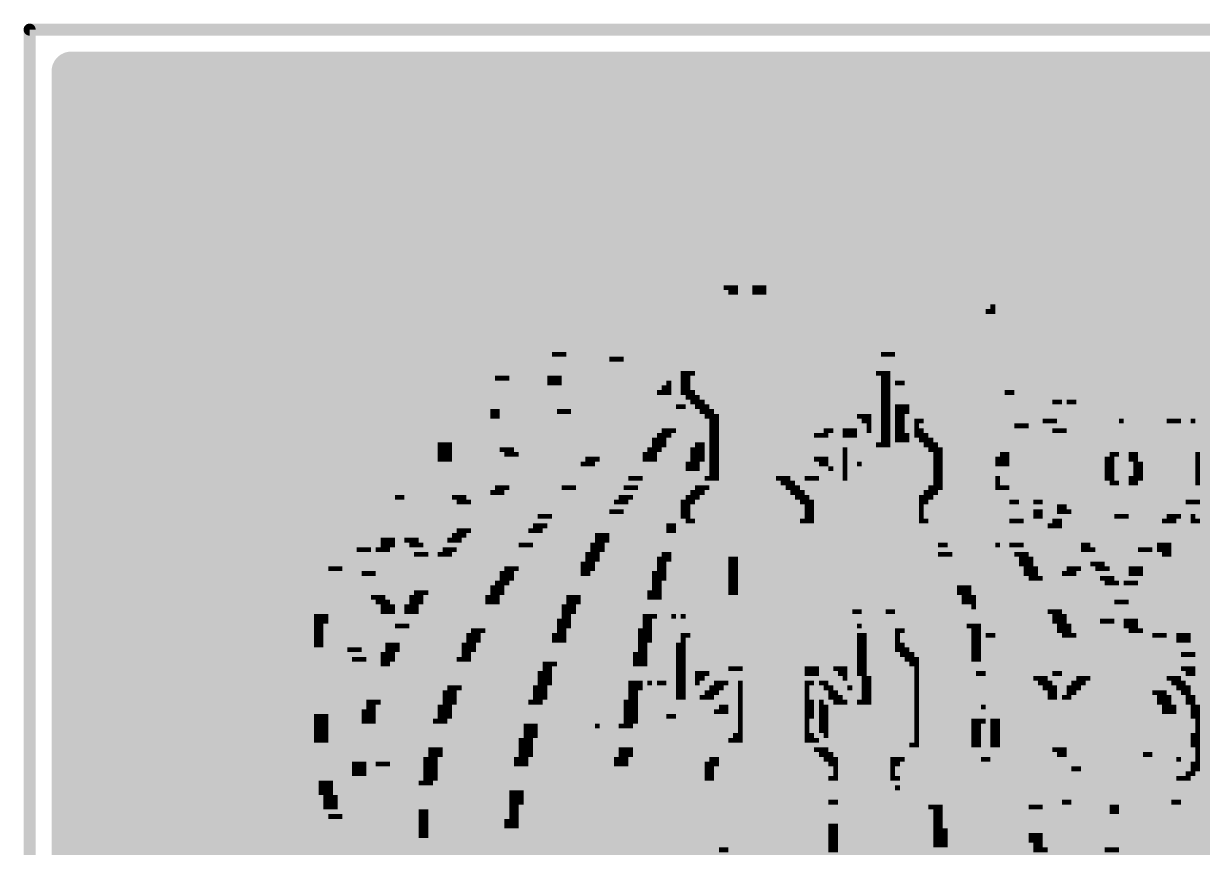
# Model space of a CAD drawing. Extents: x -50 to 50, y 0 to 88.
# Drawn here: x -50.08 to -35.23, y 10.2 to 20.58 of the extents above; entities that cross this region are included whole.
import ezdxf

# ---------------------------------------------------------------- set-up
doc = ezdxf.new("R2010")
doc.units = 0
for name, color, linetype in [('1', 12, 'CONTINUOUS'), ('16', 132, 'CONTINUOUS'), ('20', 31, 'CONTINUOUS'), ('21', 253, 'CONTINUOUS')]:
    doc.layers.add(name, color=color, linetype=linetype)

# ---------------------------------------------------------------- blocks, each defined once
blk = doc.blocks.new('RECT')
blk.add_solid([(-0.5, -0.5), (0.5, -0.5), (-0.5, 0.5), (0.5, 0.5)])

msp = doc.modelspace()

# ---------------------------------------------------------------- linework, layer by layer
at = {"layer": '1', "const_width": 0.5}
for points in [[(-49.4738, 0.5262), (-49.4738, 19.9738)], [(-49.4738, 19.9738), (-23.782, 19.9738)], [(-49.4738, 19.5), (-11.5624, 19.5)], [(-49.4738, 19), (-11.5624, 19)], [(-49.4738, 18.5), (-11.5624, 18.5)], [(-49.4738, 18), (-11.5624, 18)], [(-49.4738, 17.5), (-11.562, 17.5)], [(-49.4738, 17), (-11.3549, 17)], [(-49.4738, 16.5), (-10.7345, 16.5)], [(-49.4738, 16), (-9.0224, 16)], [(-49.4738, 15.5), (-12.5904, 15.5)], [(-49.4738, 15), (-13.0904, 15)], [(-49.4738, 14.5), (-13.5904, 14.5)], [(-49.4738, 14), (-14.0904, 14)], [(-49.4738, 13.5), (-14.5904, 13.5)], [(-49.4738, 13), (-15.0904, 13)], [(-49.4738, 12.5), (-15.5904, 12.5)], [(-49.4738, 12), (-16.0904, 12)], [(-49.4738, 11.5), (-16.5904, 11.5)], [(-49.4738, 11), (-17.0904, 11)], [(-49.4738, 10.5), (-17.5904, 10.5)], [(-49.4738, 10), (-18.0904, 10)]]:
    msp.add_lwpolyline(points, dxfattribs=at)
at = {"layer": '1', "const_width": 0.25}
for points in [[(-49.3488, 19.9738, 1), (-49.5988, 19.9738)], [(-49.4738, 20.0988, 1), (-49.4738, 19.8488)], [(-49.4738, 19.625, 1), (-49.4738, 19.375)], [(-49.4738, 19.125, 1), (-49.4738, 18.875)], [(-49.4738, 18.625, 1), (-49.4738, 18.375)], [(-49.4738, 18.125, 1), (-49.4738, 17.875)], [(-49.4738, 17.625, 1), (-49.4738, 17.375)], [(-49.4738, 17.125, 1), (-49.4738, 16.875)], [(-49.4738, 16.625, 1), (-49.4738, 16.375)], [(-49.4738, 16.125, 1), (-49.4738, 15.875)], [(-49.4738, 15.625, 1), (-49.4738, 15.375)], [(-49.4738, 15.125, 1), (-49.4738, 14.875)], [(-49.4738, 14.625, 1), (-49.4738, 14.375)], [(-49.4738, 14.125, 1), (-49.4738, 13.875)], [(-49.4738, 13.625, 1), (-49.4738, 13.375)], [(-49.4738, 13.125, 1), (-49.4738, 12.875)], [(-49.4738, 12.625, 1), (-49.4738, 12.375)], [(-49.4738, 12.125, 1), (-49.4738, 11.875)], [(-49.4738, 11.625, 1), (-49.4738, 11.375)], [(-49.4738, 11.125, 1), (-49.4738, 10.875)], [(-49.4738, 10.625, 1), (-49.4738, 10.375)], [(-49.4738, 10.125, 1), (-49.4738, 9.875)]]:
    msp.add_lwpolyline(points, format="xyb", dxfattribs=at)
at = {"layer": '16', "const_width": 0.5}
for points in [[(-49.4738, 0.5262), (-49.4738, 19.9738)], [(-49.4738, 19.9738), (-24.5942, 19.9738)], [(-49.4738, 19.5), (-25.068, 19.5)], [(-49.4738, 19), (-25.568, 19)], [(-49.4738, 18.5), (-26.068, 18.5)], [(-49.4738, 18), (-26.568, 18)], [(-49.4738, 17.5), (-27.068, 17.5)], [(-49.4738, 17), (-27.1486, 17)], [(-49.4738, 16.5), (-27.1486, 16.5)], [(-49.4738, 16), (-27.1486, 16)], [(-49.4738, 15.5), (-27.1486, 15.5)], [(-49.4738, 15), (-27.1486, 15)], [(-49.4738, 14.5), (-27.1486, 14.5)], [(-49.4738, 14), (-27.1486, 14)], [(-49.4738, 13.5), (-27.1486, 13.5)], [(-49.4738, 13), (-27.1486, 13)], [(-49.4738, 12.5), (-27.1486, 12.5)], [(-49.4738, 12), (-27.1486, 12)], [(-49.4738, 11.5), (-27.1486, 11.5)], [(-49.4738, 11), (-27.1486, 11)], [(-49.4738, 10.5), (-27.1486, 10.5)], [(-49.4738, 10), (-27.1486, 10)]]:
    msp.add_lwpolyline(points, dxfattribs=at)
at = {"layer": '16', "const_width": 0.25}
for points in [[(-49.3488, 19.9738, 1), (-49.5988, 19.9738)], [(-49.4738, 20.0988, 1), (-49.4738, 19.8488)], [(-49.4738, 19.625, 1), (-49.4738, 19.375)], [(-49.4738, 19.125, 1), (-49.4738, 18.875)], [(-49.4738, 18.625, 1), (-49.4738, 18.375)], [(-49.4738, 18.125, 1), (-49.4738, 17.875)], [(-49.4738, 17.625, 1), (-49.4738, 17.375)], [(-49.4738, 17.125, 1), (-49.4738, 16.875)], [(-49.4738, 16.625, 1), (-49.4738, 16.375)], [(-49.4738, 16.125, 1), (-49.4738, 15.875)], [(-49.4738, 15.625, 1), (-49.4738, 15.375)], [(-49.4738, 15.125, 1), (-49.4738, 14.875)], [(-49.4738, 14.625, 1), (-49.4738, 14.375)], [(-49.4738, 14.125, 1), (-49.4738, 13.875)], [(-49.4738, 13.625, 1), (-49.4738, 13.375)], [(-49.4738, 13.125, 1), (-49.4738, 12.875)], [(-49.4738, 12.625, 1), (-49.4738, 12.375)], [(-49.4738, 12.125, 1), (-49.4738, 11.875)], [(-49.4738, 11.625, 1), (-49.4738, 11.375)], [(-49.4738, 11.125, 1), (-49.4738, 10.875)], [(-49.4738, 10.625, 1), (-49.4738, 10.375)], [(-49.4738, 10.125, 1), (-49.4738, 9.875)]]:
    msp.add_lwpolyline(points, format="xyb", dxfattribs=at)
at = {"layer": '20', "const_width": 0.1524}
for points in [[(-24, 20.5), (-50, 20.5)], [(-50, 20.5), (-50, 0)]]:
    msp.add_lwpolyline(points, dxfattribs=at)
at = {"layer": '20', "const_width": 0.0762}
for points in [[(-50, 20.5381, 1), (-50, 20.4619)], [(-49.9619, 20.5, 1), (-50.0381, 20.5)]]:
    msp.add_lwpolyline(points, format="xyb", dxfattribs=at)

# ---------------------------------------------------------------- block references
at = {"layer": '21', "yscale": 0.06}
for p, xscale in [((-40.9, 17.49), 3), ((-40.9, 17.55), 2.52), ((-40.9, 17.61), 1.92), ((-41.41, 17.37), 2.7), ((-40.87, 17.43), 3.42), ((-39.46, 17.37), 0.96), ((-42.61, 17.25), 1.02), ((-42.52, 17.31), 0.84), ((-41.47, 17.31), 0.9), ((-41.65, 17.25), 0.54), ((-41.17, 17.25), 0.18), ((-40.48, 17.31), 0.96), ((-40.81, 17.25), 0.18), ((-40.09, 17.25), 1.02), ((-39.4, 17.31), 1.08), ((-39.1, 17.25), 0.84), ((-43.06, 17.07), 0.84), ((-42.94, 17.13), 0.84), ((-42.31, 17.19), 1.86), ((-41.95, 17.13), 0.66), ((-40.3, 17.07), 3.96), ((-41.38, 17.13), 0.24), ((-41.14, 17.19), 0.12), ((-40.96, 17.13), 0.48), ((-40.81, 17.19), 0.18), ((-40.54, 17.13), 0.24), ((-40.48, 17.19), 0.24), ((-39.97, 17.13), 0.66), ((-39.94, 17.19), 0.6), ((-39.01, 17.13), 1.14), ((-38.98, 17.19), 0.84), ((-41.53, 16.95), 4.38), ((-41.41, 17.01), 4.38), ((-38.65, 17.01), 0.9), ((-38.5, 16.95), 0.96), ((-37.9, 16.95), 0.12), ((-37.87, 17.01), 0.06), ((-43.72, 16.77), 0.6), ((-43.45, 16.83), 1.02), ((-41.23, 16.89), 5.22), ((-43.12, 16.77), 0.24), ((-40.33, 16.77), 5.1), ((-42.4, 16.83), 0.24), ((-40.36, 16.83), 3.72), ((-38.14, 16.89), 0.6), ((-38.14, 16.83), 0.6), ((-43.9, 16.65), 0.6), ((-43.81, 16.71), 0.54), ((-41.23, 16.65), 4.38), ((-41.38, 16.71), 3.84), ((-39.28, 16.71), 0.24), ((-38.29, 16.71), 1.14), ((-38.14, 16.65), 1.08), ((-44.26, 16.47), 0.36), ((-43.75, 16.53), 1.14), ((-43.57, 16.59), 1.38), ((-43.63, 16.47), 0.78), ((-41.2, 16.47), 3.48), ((-41.11, 16.53), 3.18), ((-40.72, 16.59), 3.84), ((-38.47, 16.53), 1.98), ((-39.16, 16.47), 0.24), ((-38.14, 16.47), 1.56), ((-38.08, 16.59), 1.08), ((-44.2, 16.35), 0.72), ((-44.32, 16.41), 0.36), ((-43.87, 16.41), 0.42), ((-43.15, 16.35), 0.66), ((-43.33, 16.41), 0.18), ((-42.76, 16.41), 0.72), ((-42.61, 16.35), 0.18), ((-42.16, 16.35), 0.6), ((-42.01, 16.41), 0.66), ((-39.19, 16.41), 0.18), ((-39.1, 16.35), 0.24), ((-37.99, 16.41), 1.38), ((-37.93, 16.35), 1.38), ((-44.35, 16.17), 0.78), ((-44.32, 16.23), 0.72), ((-44.26, 16.29), 0.72), ((-43.54, 16.17), 0.48), ((-43.42, 16.23), 0.36), ((-43.24, 16.29), 0.48), ((-42.64, 16.17), 0.48), ((-42.55, 16.23), 0.42), ((-42.28, 16.29), 0.84), ((-42.1, 16.17), 0.36), ((-42.04, 16.23), 0.36), ((-41.71, 16.17), 0.18), ((-40.48, 16.23), 2.52), ((-39.25, 16.17), 0.18), ((-38.98, 16.29), 0.36), ((-38.35, 16.23), 1.38), ((-38.47, 16.17), 0.9), ((-38.2, 16.29), 0.96), ((-37.78, 16.17), 0.36), ((-37.36, 16.29), 0.36), ((-37.3, 16.23), 0.36), ((-37.24, 16.17), 0.36), ((-44.65, 16.05), 0.42), ((-44.56, 16.11), 0.48), ((-43.93, 16.05), 0.54), ((-44.05, 16.11), 0.18), ((-43.72, 16.11), 0.36), ((-43.39, 16.11), 0.18), ((-43.39, 16.05), 0.18), ((-43, 16.05), 0.36), ((-42.73, 16.11), 0.66), ((-42.37, 16.05), 0.42), ((-42.19, 16.11), 0.3), ((-41.95, 16.05), 0.06), ((-41.74, 16.11), 0.12), ((-41.74, 16.05), 0.12), ((-39.22, 16.11), 0.12), ((-39.22, 16.05), 0.12), ((-39.04, 16.05), 0.12), ((-38.5, 16.05), 0.84), ((-38.47, 16.11), 0.78), ((-37.66, 16.11), 0.36), ((-37.33, 16.05), 0.9), ((-37.15, 16.11), 0.42), ((-44.8, 15.87), 0.48), ((-44.77, 15.93), 0.42), ((-44.71, 15.99), 0.42), ((-44.2, 15.87), 0.36), ((-44.08, 15.93), 0.36), ((-43.99, 15.99), 0.42), ((-43.36, 15.87), 0.36), ((-43.21, 15.99), 0.54), ((-43.27, 15.93), 0.42), ((-42.37, 15.87), 0.9), ((-42.46, 15.93), 0.48), ((-42.46, 15.99), 0.36), ((-42.01, 15.93), 0.18), ((-41.98, 15.99), 0.12), ((-41.74, 15.99), 0.12), ((-41.71, 15.93), 0.18), ((-41.65, 15.87), 0.18), ((-40.45, 15.99), 2.1), ((-40.42, 15.93), 2.04), ((-40.39, 15.87), 1.98), ((-39.22, 15.99), 0.12), ((-39.22, 15.93), 0.12), ((-39.22, 15.87), 0.12), ((-38.59, 15.99), 1.02), ((-38.8, 15.93), 0.6), ((-38.95, 15.87), 0.3), ((-37.54, 15.99), 0.36), ((-37.66, 15.93), 0.12), ((-37.09, 15.99), 0.42), ((-37.03, 15.93), 0.42), ((-36.97, 15.87), 0.42), ((-44.89, 15.75), 0.54), ((-44.86, 15.81), 0.48), ((-44.32, 15.75), 0.48), ((-44.26, 15.81), 0.36), ((-43.48, 15.75), 0.48), ((-43.45, 15.81), 0.42), ((-42.85, 15.75), 0.3), ((-42.73, 15.81), 0.3), ((-42.19, 15.81), 0.42), ((-42.13, 15.75), 0.42), ((-41.8, 15.75), 0.12), ((-41.59, 15.81), 0.18), ((-41.53, 15.75), 0.18), ((-40.99, 15.81), 0.66), ((-40.99, 15.75), 0.54), ((-39.55, 15.81), 0.3), ((-39.55, 15.75), 0.3), ((-39.22, 15.81), 0.12), ((-39.22, 15.75), 0.12), ((-38.98, 15.81), 0.24), ((-39.01, 15.75), 0.18), ((-38.23, 15.75), 0.78), ((-37.51, 15.75), 0.42), ((-37.06, 15.81), 0.12), ((-36.88, 15.81), 0.12), ((-36.25, 15.75), 0.9), ((-36.22, 15.81), 0.36), ((-34.84, 15.75), 0.84), ((-45.13, 15.63), 0.3), ((-45.16, 15.57), 0.24), ((-45.07, 15.69), 0.3), ((-44.59, 15.69), 0.54), ((-44.65, 15.63), 0.42), ((-44.68, 15.57), 0.36), ((-44.14, 15.69), 0.12), ((-44.14, 15.63), 0.12), ((-43.96, 15.57), 0.48), ((-43.78, 15.63), 0.36), ((-43.66, 15.69), 0.36), ((-43.27, 15.69), 0.18), ((-43.12, 15.63), 0.48), ((-43.12, 15.57), 0.36), ((-42.91, 15.69), 0.3), ((-42.43, 15.57), 0.3), ((-42.37, 15.63), 0.3), ((-42.07, 15.69), 0.66), ((-41.86, 15.63), 0.48), ((-41.8, 15.57), 0.48), ((-41.47, 15.69), 0.18), ((-41.41, 15.63), 0.18), ((-41.38, 15.57), 0.12), ((-40.96, 15.69), 0.48), ((-40.96, 15.63), 0.48), ((-40.96, 15.57), 0.48), ((-40.33, 15.69), 0.54), ((-40.33, 15.63), 0.54), ((-40.33, 15.57), 0.54), ((-39.52, 15.69), 0.24), ((-39.49, 15.63), 0.18), ((-39.46, 15.57), 0.12), ((-39.22, 15.69), 0.12), ((-39.22, 15.63), 0.12), ((-39.22, 15.57), 0.12), ((-39.01, 15.69), 0.18), ((-39.04, 15.63), 0.12), ((-39.04, 15.57), 0.12), ((-38.74, 15.63), 0.24), ((-38.8, 15.57), 0.12), ((-37.99, 15.69), 1.62), ((-37.78, 15.63), 0.24), ((-37.24, 15.63), 0.24), ((-37.15, 15.57), 0.18), ((-36.88, 15.57), 0.24), ((-36.76, 15.63), 0.24), ((-36.58, 15.69), 0.48), ((-36.25, 15.57), 0.06), ((-35.89, 15.69), 0.42), ((-35.71, 15.63), 0.3), ((-35.59, 15.57), 0.18), ((-35.32, 15.63), 0.24), ((-34.48, 15.69), 1.8), ((-35.35, 15.57), 0.06), ((-45.25, 15.45), 0.3), ((-45.22, 15.51), 0.24), ((-44.8, 15.45), 0.24), ((-44.74, 15.51), 0.24), ((-43.99, 15.51), 0.42), ((-44.05, 15.45), 0.3), ((-43.15, 15.45), 0.42), ((-43.15, 15.51), 0.3), ((-42.58, 15.45), 0.24), ((-42.49, 15.51), 0.3), ((-41.8, 15.51), 0.48), ((-41.95, 15.45), 0.18), ((-41.38, 15.51), 0.12), ((-41.38, 15.45), 0.12), ((-40.96, 15.51), 0.48), ((-40.96, 15.45), 0.48), ((-40.39, 15.51), 0.42), ((-39.94, 15.45), 0.12), ((-39.67, 15.45), 0.18), ((-39.43, 15.51), 0.06), ((-39.43, 15.45), 0.06), ((-39.22, 15.51), 0.12), ((-39.22, 15.45), 0.12), ((-39.04, 15.51), 0.12), ((-39.04, 15.45), 0.12), ((-38.83, 15.51), 0.06), ((-38.8, 15.45), 0.12), ((-38.29, 15.45), 0.54), ((-38.26, 15.51), 0.48), ((-37.51, 15.45), 0.42), ((-37.51, 15.51), 0.18), ((-37, 15.51), 0.36), ((-37.03, 15.45), 0.18), ((-36.49, 15.45), 0.42), ((-36.25, 15.51), 0.66), ((-35.98, 15.45), 0.36), ((-35.47, 15.51), 0.3), ((-35.44, 15.45), 0.24), ((-45.22, 15.27), 0.6), ((-45.31, 15.39), 0.3), ((-45.31, 15.33), 0.3), ((-44.89, 15.33), 0.42), ((-44.86, 15.39), 0.36), ((-44.77, 15.27), 0.18), ((-44.17, 15.27), 0.54), ((-44.14, 15.33), 0.36), ((-44.11, 15.39), 0.3), ((-43.48, 15.27), 0.24), ((-43.42, 15.33), 0.24), ((-43.15, 15.39), 0.54), ((-42.82, 15.33), 0.48), ((-42.82, 15.27), 0.36), ((-42.64, 15.39), 0.24), ((-42.07, 15.33), 0.18), ((-42.07, 15.27), 0.18), ((-42.01, 15.39), 0.18), ((-41.56, 15.27), 0.12), ((-41.38, 15.39), 0.12), ((-41.38, 15.33), 0.12), ((-41.38, 15.27), 0.12), ((-40.93, 15.39), 0.54), ((-40.57, 15.33), 1.26), ((-40.57, 15.27), 1.26), ((-40.03, 15.39), 0.18), ((-39.67, 15.39), 0.18), ((-39.64, 15.33), 0.24), ((-39.61, 15.27), 0.3), ((-39.25, 15.27), 0.18), ((-39.22, 15.39), 0.12), ((-39.22, 15.33), 0.12), ((-39.01, 15.39), 0.18), ((-39.01, 15.33), 0.18), ((-38.98, 15.27), 0.24), ((-38.77, 15.39), 0.18), ((-38.71, 15.33), 0.18), ((-38.65, 15.27), 0.18), ((-38.26, 15.39), 0.48), ((-38.23, 15.33), 0.42), ((-38.2, 15.27), 0.36), ((-37.51, 15.39), 0.54), ((-37.36, 15.33), 0.36), ((-37.33, 15.27), 0.3), ((-36.7, 15.27), 0.36), ((-36.67, 15.33), 0.3), ((-36.61, 15.39), 0.3), ((-36.22, 15.27), 0.24), ((-35.86, 15.39), 0.36), ((-35.8, 15.33), 0.36), ((-35.74, 15.27), 0.36), ((-35.38, 15.39), 0.24), ((-35.32, 15.33), 0.24), ((-35.26, 15.27), 0.24), ((-45.28, 15.21), 0.6), ((-45.31, 15.15), 0.54), ((-44.77, 15.21), 0.18), ((-44.77, 15.15), 0.18), ((-44.44, 15.15), 0.24), ((-44.38, 15.21), 0.24), ((-43.99, 15.21), 0.18), ((-43.93, 15.15), 0.18), ((-43.6, 15.15), 0.24), ((-43.54, 15.21), 0.24), ((-42.79, 15.21), 0.3), ((-42.73, 15.15), 0.42), ((-42.19, 15.15), 0.18), ((-42.13, 15.21), 0.18), ((-41.59, 15.21), 0.18), ((-41.59, 15.15), 0.18), ((-41.38, 15.21), 0.12), ((-41.38, 15.15), 0.12), ((-40.57, 15.21), 1.26), ((-40.57, 15.15), 1.26), ((-39.73, 15.21), 0.06), ((-39.73, 15.15), 0.06), ((-39.4, 15.21), 0.36), ((-38.98, 15.15), 0.36), ((-38.98, 15.21), 0.24), ((-38.59, 15.21), 0.18), ((-38.56, 15.15), 0.12), ((-38.17, 15.21), 0.42), ((-38.17, 15.15), 0.42), ((-37.72, 15.15), 0.12), ((-37.33, 15.21), 0.3), ((-37.33, 15.15), 0.3), ((-36.76, 15.21), 0.36), ((-36.76, 15.15), 0.36), ((-36.22, 15.21), 0.36), ((-36.34, 15.15), 0.12), ((-36.1, 15.15), 0.12), ((-35.74, 15.21), 0.36), ((-35.68, 15.15), 0.36), ((-35.23, 15.21), 0.3), ((-35.29, 15.15), 0.06), ((-45.43, 15.03), 0.54), ((-45.46, 14.97), 0.48), ((-45.37, 15.09), 0.54), ((-44.77, 15.09), 0.18), ((-44.65, 15.03), 0.42), ((-44.71, 14.97), 0.3), ((-44.5, 15.09), 0.24), ((-43.78, 15.09), 0.48), ((-43.78, 15.03), 0.36), ((-43.81, 14.97), 0.3), ((-43, 14.97), 0.24), ((-42.97, 15.03), 0.18), ((-42.91, 15.09), 0.18), ((-42.58, 15.09), 0.36), ((-42.4, 15.03), 0.48), ((-42.31, 14.97), 0.42), ((-42.19, 15.09), 0.18), ((-41.65, 15.03), 0.18), ((-41.65, 14.97), 0.18), ((-41.59, 15.09), 0.18), ((-41.38, 15.09), 0.12), ((-41.38, 15.03), 0.12), ((-41.38, 14.97), 0.12), ((-40.93, 15.09), 0.54), ((-40.96, 15.03), 0.48), ((-40.96, 14.97), 0.48), ((-40.36, 14.97), 0.36), ((-40.03, 15.09), 0.18), ((-40, 15.03), 0.12), ((-39.91, 14.97), 0.06), ((-39.73, 15.09), 0.06), ((-39.73, 15.03), 0.06), ((-39.73, 14.97), 0.06), ((-39.19, 14.97), 0.9), ((-39.55, 15.03), 0.06), ((-38.98, 15.03), 0.48), ((-38.95, 15.09), 0.42), ((-38.56, 15.09), 0.12), ((-38.56, 15.03), 0.12), ((-38.56, 14.97), 0.12), ((-38.17, 15.09), 0.42), ((-38.17, 15.03), 0.42), ((-38.2, 14.97), 0.36), ((-37.75, 15.09), 0.18), ((-37.75, 15.03), 0.18), ((-37.72, 14.97), 0.24), ((-37.36, 15.09), 0.24), ((-36.79, 15.09), 0.42), ((-36.79, 15.03), 0.42), ((-36.82, 14.97), 0.36), ((-36.4, 15.09), 0.12), ((-36.4, 15.03), 0.12), ((-36.4, 14.97), 0.12), ((-36.1, 15.09), 0.12), ((-36.04, 15.03), 0.12), ((-36.04, 14.97), 0.12), ((-35.68, 15.09), 0.36), ((-35.68, 15.03), 0.36), ((-35.68, 14.97), 0.36), ((-35.29, 15.09), 0.06), ((-35.29, 15.03), 0.06), ((-35.29, 14.97), 0.06), ((-45.55, 14.85), 0.54), ((-45.52, 14.91), 0.48), ((-44.77, 14.85), 0.3), ((-44.74, 14.91), 0.24), ((-43.84, 14.85), 0.48), ((-43.84, 14.91), 0.36), ((-43.12, 14.85), 0.24), ((-43.06, 14.91), 0.24), ((-42.16, 14.91), 0.6), ((-42.37, 14.85), 0.18), ((-41.92, 14.85), 0.6), ((-41.68, 14.91), 0.24), ((-41.41, 14.85), 0.18), ((-41.38, 14.91), 0.12), ((-40.96, 14.91), 0.48), ((-40.96, 14.85), 0.48), ((-40.36, 14.91), 0.48), ((-40.51, 14.85), 0.18), ((-40.15, 14.85), 0.18), ((-39.73, 14.91), 0.06), ((-39.73, 14.85), 0.06), ((-39.19, 14.91), 0.9), ((-39.19, 14.85), 0.9), ((-38.56, 14.91), 0.12), ((-38.56, 14.85), 0.12), ((-38.2, 14.91), 0.36), ((-38.2, 14.85), 0.36), ((-37.69, 14.91), 0.3), ((-37.81, 14.85), 0.06), ((-37.39, 14.85), 0.54), ((-36.79, 14.91), 0.42), ((-36.79, 14.85), 0.42), ((-36.4, 14.91), 0.12), ((-36.4, 14.85), 0.12), ((-36.07, 14.85), 0.18), ((-36.04, 14.91), 0.12), ((-35.68, 14.91), 0.36), ((-35.68, 14.85), 0.36), ((-35.29, 14.91), 0.06), ((-35.29, 14.85), 0.06), ((-45.58, 14.73), 0.6), ((-45.58, 14.67), 0.6), ((-45.55, 14.79), 0.54), ((-44.98, 14.67), 0.24), ((-44.8, 14.73), 0.48), ((-44.77, 14.79), 0.42), ((-44.62, 14.67), 0.24), ((-44.11, 14.67), 0.18), ((-44.02, 14.79), 0.24), ((-44.05, 14.73), 0.18), ((-43.6, 14.79), 0.24), ((-43.54, 14.73), 0.24), ((-43.39, 14.67), 0.42), ((-43.18, 14.79), 0.24), ((-43.21, 14.73), 0.18), ((-42.46, 14.67), 0.24), ((-42.4, 14.79), 0.24), ((-42.43, 14.73), 0.18), ((-41.86, 14.79), 0.36), ((-41.59, 14.67), 0.18), ((-41.53, 14.73), 0.18), ((-41.44, 14.79), 0.24), ((-40.96, 14.67), 0.6), ((-40.96, 14.79), 0.48), ((-40.93, 14.73), 0.54), ((-40.45, 14.79), 0.18), ((-40.39, 14.73), 0.18), ((-40.33, 14.67), 0.18), ((-39.94, 14.79), 0.48), ((-39.91, 14.73), 0.42), ((-39.19, 14.79), 0.9), ((-39.22, 14.73), 0.84), ((-39.25, 14.67), 0.78), ((-38.65, 14.67), 0.18), ((-38.59, 14.73), 0.18), ((-38.56, 14.79), 0.12), ((-38.2, 14.79), 0.36), ((-38.2, 14.73), 0.36), ((-38.2, 14.67), 0.36), ((-37.81, 14.79), 0.06), ((-37.75, 14.73), 0.18), ((-37.63, 14.67), 0.42), ((-37.33, 14.79), 0.42), ((-37.36, 14.73), 0.36), ((-36.79, 14.79), 0.42), ((-36.76, 14.73), 0.36), ((-36.76, 14.67), 0.36), ((-36.34, 14.79), 0.12), ((-36.22, 14.73), 0.36), ((-36.25, 14.67), 0.3), ((-36.1, 14.79), 0.12), ((-35.71, 14.73), 0.42), ((-35.74, 14.67), 0.36), ((-35.68, 14.79), 0.36), ((-35.23, 14.67), 0.3), ((-35.29, 14.79), 0.06), ((-35.2, 14.73), 0.24), ((-45.76, 14.61), 0.36), ((-45.76, 14.55), 0.36), ((-45.34, 14.61), 0.12), ((-45.19, 14.55), 0.42), ((-45.04, 14.61), 0.24), ((-44.59, 14.61), 0.18), ((-44.53, 14.55), 0.18), ((-44.2, 14.55), 0.24), ((-44.14, 14.61), 0.24), ((-43.39, 14.61), 0.3), ((-43.33, 14.55), 0.3), ((-42.55, 14.55), 0.18), ((-42.49, 14.61), 0.18), ((-41.71, 14.55), 0.18), ((-41.65, 14.61), 0.18), ((-40.96, 14.55), 0.96), ((-40.99, 14.61), 0.78), ((-40.27, 14.61), 0.18), ((-40.21, 14.55), 0.18), ((-39.34, 14.55), 0.84), ((-39.31, 14.61), 0.78), ((-38.71, 14.61), 0.18), ((-38.74, 14.55), 0.12), ((-38.2, 14.55), 0.6), ((-38.2, 14.61), 0.48), ((-37.6, 14.61), 0.24), ((-37.6, 14.55), 0.12), ((-37.3, 14.55), 0.12), ((-36.7, 14.61), 0.36), ((-36.64, 14.55), 0.36), ((-35.83, 14.55), 0.3), ((-35.77, 14.61), 0.3), ((-35.35, 14.55), 0.18), ((-35.26, 14.61), 0.24), ((-45.82, 14.49), 0.36), ((-45.85, 14.43), 0.3), ((-45.22, 14.49), 0.36), ((-45.25, 14.43), 0.3), ((-44.38, 14.49), 0.48), ((-44.41, 14.43), 0.3), ((-43.3, 14.49), 0.48), ((-43.24, 14.43), 0.6), ((-42.58, 14.49), 0.24), ((-42.61, 14.43), 0.18), ((-41.74, 14.49), 0.12), ((-41.74, 14.43), 0.12), ((-40.96, 14.49), 1.08), ((-40.93, 14.43), 1.14), ((-40.18, 14.49), 0.12), ((-40.18, 14.43), 0.12), ((-39.49, 14.49), 1.02), ((-39.49, 14.43), 1.02), ((-38.77, 14.49), 0.06), ((-38.77, 14.43), 0.06), ((-38.2, 14.49), 0.72), ((-38.17, 14.43), 0.78), ((-37.3, 14.49), 0.24), ((-37.3, 14.43), 0.12), ((-37, 14.49), 0.12), ((-36.97, 14.43), 0.18), ((-36.52, 14.49), 0.36), ((-36.22, 14.43), 0.72), ((-35.92, 14.49), 0.36), ((-35.44, 14.43), 0.24), ((-35.38, 14.49), 0.24), ((-45.88, 14.37), 0.36), ((-45.88, 14.31), 0.36), ((-45.88, 14.25), 0.36), ((-45.25, 14.37), 0.3), ((-45.28, 14.31), 0.24), ((-45.28, 14.25), 0.24), ((-44.41, 14.37), 0.3), ((-44.41, 14.31), 0.3), ((-44.38, 14.25), 0.36), ((-43.54, 14.31), 0.24), ((-43.57, 14.25), 0.18), ((-43.51, 14.37), 0.18), ((-42.85, 14.37), 0.66), ((-42.82, 14.31), 0.48), ((-42.67, 14.25), 0.42), ((-41.92, 14.25), 0.12), ((-41.74, 14.37), 0.12), ((-41.68, 14.31), 0.12), ((-40.96, 14.25), 1.56), ((-40.21, 14.31), 0.18), ((-40.18, 14.37), 0.12), ((-39.49, 14.25), 1.14), ((-39.49, 14.37), 1.02), ((-39.49, 14.31), 1.02), ((-38.77, 14.37), 0.06), ((-38.74, 14.31), 0.12), ((-38.11, 14.25), 1.38), ((-37.57, 14.31), 0.18), ((-37.3, 14.37), 0.12), ((-37.09, 14.25), 0.18), ((-36.94, 14.37), 0.36), ((-37.06, 14.31), 0.12), ((-36.82, 14.31), 0.24), ((-36.67, 14.25), 0.3), ((-36.25, 14.37), 0.18), ((-35.77, 14.25), 0.3), ((-35.65, 14.31), 0.18), ((-35.59, 14.37), 0.18), ((-35.35, 14.37), 0.06), ((-35.32, 14.31), 0.12), ((-33.76, 14.25), 3.12), ((-45.91, 14.19), 0.42), ((-45.91, 14.13), 0.42), ((-45.31, 14.13), 0.42), ((-45.31, 14.19), 0.3), ((-44.59, 14.13), 0.18), ((-44.53, 14.19), 0.18), ((-44.26, 14.19), 0.24), ((-44.2, 14.13), 0.24), ((-43.66, 14.13), 0.24), ((-43.63, 14.19), 0.18), ((-42.58, 14.19), 0.6), ((-42.79, 14.13), 0.18), ((-42.22, 14.13), 0.72), ((-41.92, 14.19), 0.12), ((-39.52, 14.13), 1.2), ((-39.49, 14.19), 1.14), ((-37.3, 14.19), 0.48), ((-36.22, 14.19), 0.84), ((-45.94, 14.07), 0.48), ((-45.94, 14.01), 0.48), ((-46.06, 13.95), 0.24), ((-45.79, 13.95), 0.18), ((-45.55, 13.95), 0.18), ((-45.49, 14.07), 0.18), ((-45.49, 14.01), 0.18), ((-45.19, 14.07), 0.18), ((-45.13, 14.01), 0.18), ((-45.1, 13.95), 0.24), ((-44.68, 14.01), 0.24), ((-44.71, 13.95), 0.18), ((-44.65, 14.07), 0.18), ((-44.14, 14.07), 0.24), ((-44.02, 14.01), 0.24), ((-43.9, 13.95), 0.36), ((-43.72, 14.07), 0.24), ((-43.75, 14.01), 0.18), ((-42.85, 14.01), 0.18), ((-42.85, 13.95), 0.18), ((-42.79, 14.07), 0.18), ((-42.07, 14.07), 0.66), ((-40.57, 14.01), 3.18), ((-40.54, 13.95), 3.12), ((-39.55, 14.07), 1.26), ((-38.5, 13.95), 0.24), ((-38.5, 14.01), 0.12), ((-37.72, 13.95), 0.48), ((-37.81, 14.01), 0.06), ((-37.57, 14.01), 0.18), ((-36.7, 14.01), 0.12), ((-36.67, 13.95), 0.18), ((-35.95, 13.95), 0.18), ((-35.71, 14.01), 0.18), ((-35.71, 13.95), 0.18), ((-46.12, 13.89), 0.24), ((-46.12, 13.83), 0.24), ((-45.67, 13.89), 0.42), ((-45.7, 13.83), 0.36), ((-45.07, 13.89), 0.18), ((-44.92, 13.83), 0.48), ((-44.77, 13.89), 0.18), ((-43.84, 13.89), 0.36), ((-43.78, 13.83), 0.36), ((-42.91, 13.89), 0.18), ((-42.91, 13.83), 0.18), ((-42.01, 13.83), 0.18), ((-41.98, 13.89), 0.12), ((-40.21, 13.89), 2.34), ((-41.14, 13.83), 0.12), ((-39.88, 13.83), 1.68), ((-38.47, 13.89), 0.18), ((-38.44, 13.83), 0.24), ((-38.02, 13.83), 0.36), ((-37.93, 13.89), 0.3), ((-37.51, 13.89), 0.18), ((-37.45, 13.83), 0.18), ((-36.67, 13.83), 0.42), ((-36.67, 13.89), 0.3), ((-35.95, 13.89), 0.3), ((-35.83, 13.83), 0.54), ((-35.68, 13.89), 0.12), ((-46.18, 13.65), 0.24), ((-46.12, 13.77), 0.24), ((-46.15, 13.71), 0.18), ((-45.7, 13.77), 0.24), ((-45.7, 13.71), 0.24), ((-45.73, 13.65), 0.18), ((-44.92, 13.77), 0.36), ((-44.92, 13.71), 0.24), ((-44.89, 13.65), 0.3), ((-43.99, 13.65), 0.18), ((-43.75, 13.77), 0.54), ((-43.93, 13.71), 0.18), ((-43.54, 13.71), 0.36), ((-43.42, 13.65), 0.36), ((-42.97, 13.77), 0.18), ((-42.97, 13.71), 0.18), ((-43, 13.65), 0.12), ((-42.07, 13.65), 0.18), ((-42.04, 13.77), 0.12), ((-42.04, 13.71), 0.12), ((-41.14, 13.77), 0.12), ((-41.14, 13.71), 0.12), ((-41.14, 13.65), 0.12), ((-40, 13.65), 1.68), ((-39.94, 13.77), 1.68), ((-39.97, 13.71), 1.62), ((-38.35, 13.65), 0.42), ((-38.23, 13.77), 0.54), ((-38.29, 13.71), 0.42), ((-37.45, 13.77), 0.18), ((-37.39, 13.71), 0.18), ((-37.39, 13.65), 0.18), ((-36.91, 13.65), 0.18), ((-36.82, 13.77), 0.24), ((-36.85, 13.71), 0.18), ((-36.55, 13.77), 0.18), ((-36.49, 13.71), 0.18), ((-36.46, 13.65), 0.24), ((-35.86, 13.77), 0.6), ((-36.07, 13.71), 0.18), ((-36.07, 13.65), 0.18), ((-35.74, 13.71), 0.36), ((-35.71, 13.65), 0.42), ((-46.18, 13.59), 0.24), ((-46.18, 13.53), 0.24), ((-45.73, 13.59), 0.3), ((-45.73, 13.53), 0.3), ((-44.92, 13.59), 0.36), ((-44.86, 13.53), 0.48), ((-44.05, 13.53), 0.18), ((-43.99, 13.59), 0.18), ((-43.24, 13.59), 0.6), ((-43.18, 13.53), 0.48), ((-42.07, 13.59), 0.18), ((-42.1, 13.53), 0.12), ((-41.14, 13.59), 0.12), ((-41.14, 13.53), 0.12), ((-40.03, 13.59), 1.74), ((-40.03, 13.53), 1.74), ((-38.53, 13.53), 0.66), ((-38.47, 13.59), 0.54), ((-37.33, 13.59), 0.18), ((-37.3, 13.53), 0.24), ((-37, 13.53), 0.24), ((-36.94, 13.59), 0.24), ((-36.43, 13.59), 0.18), ((-36.37, 13.53), 0.18), ((-36.1, 13.59), 0.24), ((-36.13, 13.53), 0.18), ((-35.68, 13.59), 0.36), ((-35.68, 13.53), 0.36), ((-46.21, 13.47), 0.3), ((-46.21, 13.41), 0.3), ((-46.21, 13.35), 0.3), ((-45.88, 13.35), 0.24), ((-45.76, 13.47), 0.36), ((-45.73, 13.41), 0.42), ((-45.61, 13.35), 0.18), ((-45.13, 13.35), 0.18), ((-45.04, 13.47), 0.24), ((-45.07, 13.41), 0.18), ((-44.71, 13.47), 0.3), ((-44.65, 13.41), 0.3), ((-44.56, 13.35), 0.24), ((-44.17, 13.35), 0.18), ((-44.11, 13.47), 0.18), ((-44.11, 13.41), 0.18), ((-43.03, 13.47), 0.54), ((-43.15, 13.35), 0.18), ((-42.88, 13.41), 0.6), ((-42.64, 13.35), 0.6), ((-42.13, 13.41), 0.18), ((-42.13, 13.35), 0.18), ((-42.1, 13.47), 0.12), ((-41.14, 13.47), 0.12), ((-41.14, 13.41), 0.12), ((-40.03, 13.35), 2.34), ((-40.06, 13.47), 1.8), ((-39.82, 13.41), 2.28), ((-38.8, 13.47), 0.48), ((-38.23, 13.47), 0.18), ((-38.23, 13.41), 0.18), ((-38.17, 13.35), 0.18), ((-37.15, 13.47), 0.42), ((-37.18, 13.41), 0.36), ((-37.21, 13.35), 0.3), ((-36.25, 13.47), 0.42), ((-36.25, 13.41), 0.3), ((-36.25, 13.35), 0.3), ((-35.65, 13.47), 0.3), ((-35.62, 13.41), 0.36), ((-35.59, 13.35), 0.3), ((-46.09, 13.29), 0.54), ((-46.09, 13.23), 0.54), ((-45.55, 13.29), 0.18), ((-45.49, 13.23), 0.18), ((-45.19, 13.23), 0.18), ((-45.13, 13.29), 0.18), ((-44.5, 13.29), 0.24), ((-44.35, 13.23), 0.42), ((-44.17, 13.29), 0.18), ((-43.21, 13.23), 0.18), ((-43.15, 13.29), 0.18), ((-42.4, 13.29), 0.72), ((-42.13, 13.23), 0.78), ((-40.18, 13.23), 2.16), ((-40.12, 13.29), 2.16), ((-38.17, 13.29), 0.18), ((-38.11, 13.23), 0.06), ((-37.27, 13.23), 0.54), ((-37.24, 13.29), 0.36), ((-36.25, 13.23), 0.3), ((-36.25, 13.29), 0.18), ((-35.59, 13.29), 0.3), ((-35.59, 13.23), 0.3), ((-46.15, 13.17), 0.54), ((-46.33, 13.11), 0.18), ((-46.33, 13.05), 0.18), ((-46.03, 13.11), 0.3), ((-46.06, 13.05), 0.24), ((-45.49, 13.17), 0.18), ((-45.34, 13.11), 0.36), ((-45.31, 13.05), 0.3), ((-45.19, 13.17), 0.18), ((-44.32, 13.17), 0.36), ((-44.23, 13.11), 0.3), ((-44.17, 13.05), 0.42), ((-43.27, 13.05), 0.18), ((-43.21, 13.17), 0.18), ((-43.24, 13.11), 0.12), ((-41.98, 13.17), 0.6), ((-42.19, 13.11), 0.18), ((-42.22, 13.05), 0.12), ((-41.89, 13.11), 0.06), ((-41.77, 13.11), 0.06), ((-39.58, 13.17), 0.12), ((-39.16, 13.17), 0.12), ((-38.5, 13.05), 0.84), ((-37.66, 13.05), 0.24), ((-37.57, 13.11), 0.3), ((-37.48, 13.17), 0.24), ((-37.09, 13.17), 0.18), ((-37.03, 13.11), 0.18), ((-37.03, 13.05), 0.18), ((-36.43, 13.05), 0.18), ((-36.25, 13.11), 0.42), ((-36.25, 13.17), 0.3), ((-36.13, 13.05), 0.18), ((-35.59, 13.11), 0.42), ((-35.59, 13.05), 0.42), ((-35.56, 13.17), 0.36), ((-46.36, 12.99), 0.12), ((-46.36, 12.93), 0.12), ((-46.06, 12.99), 0.24), ((-46.06, 12.93), 0.24), ((-45.31, 12.99), 0.18), ((-45.28, 12.93), 0.24), ((-44.17, 12.99), 0.54), ((-44.35, 12.93), 0.18), ((-43.93, 12.93), 0.3), ((-43.27, 12.99), 0.18), ((-43.3, 12.93), 0.12), ((-42.25, 12.93), 0.18), ((-42.22, 12.99), 0.12), ((-40.63, 12.93), 2.34), ((-39.55, 12.99), 0.06), ((-38.92, 12.99), 0.36), ((-39.04, 12.93), 0.12), ((-38.11, 12.99), 0.18), ((-38.08, 12.93), 0.12), ((-37.84, 12.93), 0.24), ((-37.75, 12.99), 0.3), ((-36.97, 12.99), 0.18), ((-36.97, 12.93), 0.18), ((-36.52, 12.93), 0.24), ((-36.46, 12.99), 0.24), ((-36.13, 12.99), 0.18), ((-36.07, 12.93), 0.18), ((-35.62, 12.93), 0.48), ((-35.59, 12.99), 0.42), ((-46.36, 12.87), 0.12), ((-46.36, 12.81), 0.12), ((-46.36, 12.75), 0.12), ((-46.06, 12.75), 0.36), ((-46.03, 12.87), 0.3), ((-46.03, 12.81), 0.3), ((-45.43, 12.75), 0.18), ((-45.28, 12.87), 0.36), ((-45.25, 12.81), 0.42), ((-45.1, 12.75), 0.24), ((-44.47, 12.75), 0.18), ((-44.41, 12.87), 0.18), ((-44.41, 12.81), 0.18), ((-43.78, 12.87), 0.36), ((-43.66, 12.81), 0.36), ((-43.54, 12.75), 0.48), ((-43.33, 12.87), 0.18), ((-43.33, 12.81), 0.18), ((-42.25, 12.87), 0.18), ((-42.25, 12.81), 0.18), ((-42.28, 12.75), 0.12), ((-41.8, 12.75), 0.12), ((-41.74, 12.87), 0.12), ((-41.77, 12.81), 0.06), ((-40.66, 12.75), 1.92), ((-39.52, 12.87), 0.12), ((-39.52, 12.81), 0.12), ((-39.52, 12.75), 0.12), ((-39.07, 12.87), 0.06), ((-39.07, 12.81), 0.06), ((-39.04, 12.75), 0.12), ((-38.56, 12.81), 0.6), ((-38.5, 12.75), 0.48), ((-38.08, 12.87), 0.12), ((-38.08, 12.81), 0.12), ((-38.08, 12.75), 0.12), ((-37.9, 12.87), 0.12), ((-36.91, 12.87), 0.18), ((-36.76, 12.81), 0.48), ((-36.76, 12.75), 0.36), ((-36.58, 12.87), 0.24), ((-36.04, 12.87), 0.24), ((-35.92, 12.81), 0.36), ((-35.92, 12.75), 0.36), ((-35.77, 12.87), 0.18), ((-35.47, 12.87), 0.18), ((-35.47, 12.81), 0.18), ((-35.44, 12.75), 0.24), ((-46.24, 12.69), 0.36), ((-46.24, 12.63), 0.36), ((-45.91, 12.69), 0.18), ((-45.88, 12.63), 0.24), ((-45.49, 12.63), 0.18), ((-45.43, 12.69), 0.18), ((-45.04, 12.69), 0.24), ((-44.98, 12.63), 0.24), ((-44.47, 12.69), 0.18), ((-44.5, 12.63), 0.12), ((-43.36, 12.69), 0.48), ((-43.24, 12.63), 0.6), ((-42.31, 12.63), 0.18), ((-42.28, 12.69), 0.12), ((-41.8, 12.69), 0.12), ((-41.8, 12.63), 0.12), ((-40.66, 12.69), 1.92), ((-40.66, 12.63), 1.92), ((-39.52, 12.69), 0.12), ((-39.52, 12.63), 0.12), ((-39.01, 12.69), 0.18), ((-38.95, 12.63), 0.18), ((-38.47, 12.69), 0.42), ((-38.44, 12.63), 0.36), ((-38.08, 12.69), 0.12), ((-38.08, 12.63), 0.12), ((-36.79, 12.69), 0.3), ((-36.82, 12.63), 0.24), ((-35.44, 12.69), 0.24), ((-35.41, 12.63), 0.18), ((-46.27, 12.57), 0.3), ((-46.27, 12.51), 0.3), ((-46.27, 12.45), 0.3), ((-45.85, 12.57), 0.18), ((-45.82, 12.51), 0.24), ((-45.67, 12.45), 0.42), ((-45.49, 12.57), 0.18), ((-45.52, 12.51), 0.12), ((-44.89, 12.57), 0.3), ((-44.71, 12.51), 0.54), ((-44.68, 12.45), 0.36), ((-44.53, 12.57), 0.18), ((-43.15, 12.57), 0.78), ((-43.45, 12.51), 0.18), ((-43.48, 12.45), 0.12), ((-42.79, 12.51), 0.66), ((-42.61, 12.45), 0.78), ((-42.31, 12.57), 0.18), ((-42.31, 12.51), 0.18), ((-41.8, 12.57), 0.12), ((-41.8, 12.51), 0.12), ((-41.8, 12.45), 0.12), ((-41.44, 12.57), 0.36), ((-41.47, 12.51), 0.3), ((-41.5, 12.45), 0.24), ((-41.11, 12.45), 0.18), ((-40.63, 12.57), 0.54), ((-40.63, 12.51), 0.54), ((-40.63, 12.45), 0.54), ((-40.15, 12.45), 0.18), ((-39.85, 12.57), 0.3), ((-39.82, 12.51), 0.24), ((-39.79, 12.45), 0.18), ((-39.52, 12.57), 0.12), ((-39.52, 12.51), 0.12), ((-39.52, 12.45), 0.12), ((-39.19, 12.45), 0.3), ((-39.16, 12.51), 0.24), ((-38.89, 12.57), 0.18), ((-38.86, 12.51), 0.12), ((-38.83, 12.45), 0.06), ((-38.44, 12.57), 0.36), ((-38.44, 12.51), 0.36), ((-38.44, 12.45), 0.36), ((-38.08, 12.57), 0.12), ((-37.78, 12.51), 0.72), ((-37.72, 12.45), 0.84), ((-36.94, 12.51), 0.36), ((-37, 12.45), 0.24), ((-36.85, 12.57), 0.3), ((-36.13, 12.45), 1.02), ((-36.13, 12.51), 0.78), ((-35.44, 12.57), 0.24), ((-35.44, 12.51), 0.24), ((-35.41, 12.45), 0.18), ((-46.27, 12.39), 0.3), ((-46.3, 12.33), 0.24), ((-45.64, 12.39), 0.36), ((-45.67, 12.33), 0.3), ((-44.65, 12.39), 0.3), ((-44.56, 12.33), 0.36), ((-43.51, 12.39), 0.18), ((-43.51, 12.33), 0.18), ((-42.37, 12.39), 0.78), ((-42.25, 12.33), 0.54), ((-41.8, 12.39), 0.12), ((-41.8, 12.33), 0.12), ((-41.53, 12.39), 0.18), ((-41.56, 12.33), 0.12), ((-41.17, 12.33), 0.3), ((-41.14, 12.39), 0.24), ((-40.63, 12.39), 0.54), ((-40.63, 12.33), 0.54), ((-40.15, 12.39), 0.18), ((-40.12, 12.33), 0.24), ((-39.76, 12.39), 0.12), ((-39.73, 12.33), 0.06), ((-39.52, 12.39), 0.12), ((-39.46, 12.33), 0.12), ((-39.19, 12.39), 0.3), ((-38.83, 12.39), 0.06), ((-38.83, 12.33), 0.06), ((-38.44, 12.39), 0.36), ((-38.44, 12.33), 0.36), ((-38.02, 12.39), 0.12), ((-37.36, 12.39), 0.24), ((-37.27, 12.33), 0.18), ((-37.06, 12.39), 0.12), ((-36.73, 12.33), 0.18), ((-36.61, 12.39), 0.3), ((-35.68, 12.39), 0.24), ((-35.59, 12.33), 0.18), ((-35.38, 12.39), 0.12), ((-46.3, 12.27), 0.24), ((-46.27, 12.21), 0.3), ((-46.27, 12.15), 0.3), ((-45.64, 12.27), 0.24), ((-45.58, 12.21), 0.24), ((-45.55, 12.15), 0.3), ((-44.71, 12.15), 0.18), ((-44.53, 12.27), 0.42), ((-44.65, 12.21), 0.18), ((-44.35, 12.21), 0.3), ((-44.26, 12.15), 0.36), ((-43.57, 12.21), 0.18), ((-43.57, 12.15), 0.18), ((-43.51, 12.27), 0.18), ((-42.37, 12.27), 0.18), ((-42.37, 12.21), 0.18), ((-42.4, 12.15), 0.12), ((-42.19, 12.27), 0.06), ((-42.04, 12.27), 0.12), ((-41.8, 12.27), 0.12), ((-41.8, 12.21), 0.12), ((-41.8, 12.15), 0.12), ((-41.59, 12.27), 0.06), ((-41.41, 12.15), 0.18), ((-41.35, 12.21), 0.18), ((-41.29, 12.27), 0.18), ((-41.05, 12.27), 0.06), ((-41.05, 12.21), 0.06), ((-41.05, 12.15), 0.06), ((-40.63, 12.27), 0.54), ((-40.63, 12.21), 0.54), ((-40.63, 12.15), 0.54), ((-40.18, 12.27), 0.12), ((-40.21, 12.21), 0.06), ((-40.21, 12.15), 0.06), ((-40, 12.27), 0.12), ((-39.94, 12.21), 0.12), ((-39.88, 12.15), 0.12), ((-39.67, 12.21), 0.06), ((-39.46, 12.27), 0.12), ((-39.46, 12.21), 0.12), ((-39.46, 12.15), 0.12), ((-38.83, 12.27), 0.06), ((-38.83, 12.21), 0.06), ((-38.83, 12.15), 0.06), ((-38.44, 12.27), 0.36), ((-38.44, 12.21), 0.36), ((-38.44, 12.15), 0.36), ((-37.72, 12.15), 0.72), ((-37.69, 12.21), 0.54), ((-37.72, 12.27), 0.36), ((-37.21, 12.27), 0.18), ((-37.15, 12.21), 0.18), ((-37.12, 12.15), 0.12), ((-36.85, 12.21), 0.18), ((-36.88, 12.15), 0.12), ((-36.79, 12.27), 0.18), ((-36.43, 12.15), 0.3), ((-36.37, 12.21), 0.3), ((-36.13, 12.27), 0.54), ((-35.86, 12.21), 0.24), ((-35.77, 12.15), 0.18), ((-35.53, 12.27), 0.18), ((-35.47, 12.21), 0.18), ((-35.44, 12.15), 0.12), ((-46.24, 12.09), 0.36), ((-46.24, 12.03), 0.36), ((-45.55, 12.09), 0.42), ((-45.67, 12.03), 0.18), ((-45.4, 12.03), 0.24), ((-44.71, 12.09), 0.18), ((-44.71, 12.03), 0.18), ((-44.14, 12.09), 0.36), ((-44.02, 12.03), 0.36), ((-43.63, 12.03), 0.18), ((-43.57, 12.09), 0.18), ((-42.43, 12.03), 0.18), ((-42.4, 12.09), 0.12), ((-41.8, 12.09), 0.12), ((-41.62, 12.03), 0.36), ((-41.47, 12.09), 0.18), ((-41.05, 12.09), 0.06), ((-41.05, 12.03), 0.06), ((-40.63, 12.09), 0.54), ((-40.63, 12.03), 0.54), ((-40.21, 12.09), 0.06), ((-40.18, 12.03), 0.12), ((-40.03, 12.03), 0.06), ((-39.85, 12.09), 0.18), ((-39.79, 12.03), 0.18), ((-39.49, 12.03), 0.18), ((-39.46, 12.09), 0.12), ((-38.83, 12.09), 0.06), ((-38.83, 12.03), 0.06), ((-38.41, 12.09), 0.42), ((-38.38, 12.03), 0.48), ((-37.57, 12.09), 0.42), ((-37.51, 12.03), 0.42), ((-37.12, 12.09), 0.12), ((-37.03, 12.03), 0.3), ((-36.94, 12.09), 0.12), ((-36.55, 12.03), 0.3), ((-36.49, 12.09), 0.3), ((-35.71, 12.09), 0.18), ((-35.71, 12.03), 0.18), ((-35.38, 12.09), 0.12), ((-35.38, 12.03), 0.12), ((-46.21, 11.97), 0.42), ((-46.21, 11.91), 0.42), ((-46.33, 11.85), 0.18), ((-46.06, 11.85), 0.24), ((-45.73, 11.91), 0.18), ((-45.73, 11.85), 0.18), ((-45.7, 11.97), 0.12), ((-45.34, 11.97), 0.24), ((-45.28, 11.91), 0.24), ((-45.22, 11.85), 0.24), ((-44.77, 11.97), 0.18), ((-44.77, 11.91), 0.18), ((-44.77, 11.85), 0.18), ((-43.81, 11.97), 0.54), ((-43.72, 11.91), 0.48), ((-43.57, 11.85), 0.42), ((-42.43, 11.97), 0.18), ((-42.43, 11.91), 0.18), ((-42.43, 11.85), 0.18), ((-41.92, 11.85), 0.12), ((-41.32, 11.85), 0.24), ((-41.29, 11.91), 0.18), ((-41.26, 11.97), 0.12), ((-41.05, 11.97), 0.06), ((-41.05, 11.91), 0.06), ((-41.05, 11.85), 0.06), ((-40.63, 11.97), 0.54), ((-40.63, 11.91), 0.54), ((-40.63, 11.85), 0.54), ((-40.18, 11.97), 0.12), ((-40.18, 11.91), 0.12), ((-40.18, 11.85), 0.12), ((-40, 11.97), 0.12), ((-40, 11.91), 0.12), ((-40, 11.85), 0.12), ((-39.64, 11.97), 0.36), ((-38.83, 11.97), 0.06), ((-38.83, 11.91), 0.06), ((-38.83, 11.85), 0.06), ((-38.41, 11.97), 0.42), ((-38.41, 11.91), 0.42), ((-38.44, 11.85), 0.36), ((-37.96, 11.91), 0.24), ((-37.96, 11.85), 0.24), ((-37.99, 11.97), 0.06), ((-37.48, 11.97), 0.36), ((-37.48, 11.91), 0.36), ((-37.48, 11.85), 0.36), ((-37.06, 11.97), 0.24), ((-37.06, 11.91), 0.24), ((-37.06, 11.85), 0.24), ((-36.61, 11.85), 0.42), ((-36.58, 11.97), 0.36), ((-36.58, 11.91), 0.36), ((-35.65, 11.85), 0.3), ((-35.65, 11.97), 0.18), ((-35.65, 11.91), 0.18), ((-35.32, 11.97), 0.12), ((-35.32, 11.91), 0.12), ((-35.32, 11.85), 0.12), ((-46.33, 11.79), 0.18), ((-46.33, 11.73), 0.18), ((-46, 11.79), 0.24), ((-45.85, 11.73), 0.42), ((-45.73, 11.79), 0.18), ((-45.13, 11.79), 0.3), ((-44.98, 11.73), 0.48), ((-44.83, 11.79), 0.18), ((-43.48, 11.79), 0.6), ((-43.69, 11.73), 0.18), ((-43.21, 11.73), 0.54), ((-42.85, 11.73), 0.06), ((-42.49, 11.73), 0.18), ((-42.43, 11.79), 0.18), ((-41.65, 11.73), 0.9), ((-41.92, 11.79), 0.24), ((-41.35, 11.79), 0.3), ((-41.05, 11.79), 0.06), ((-41.05, 11.73), 0.06), ((-40.63, 11.79), 0.54), ((-40.63, 11.73), 0.54), ((-40.21, 11.79), 0.06), ((-40.21, 11.73), 0.06), ((-40, 11.79), 0.12), ((-40, 11.73), 0.12), ((-38.83, 11.79), 0.06), ((-38.83, 11.73), 0.06), ((-38.44, 11.79), 0.36), ((-38.44, 11.73), 0.36), ((-38.05, 11.79), 0.18), ((-38.08, 11.73), 0.12), ((-37.84, 11.79), 0.12), ((-37.84, 11.73), 0.12), ((-37.48, 11.79), 0.36), ((-37.48, 11.73), 0.36), ((-37.06, 11.79), 0.24), ((-37.06, 11.73), 0.24), ((-36.16, 11.79), 1.32), ((-36.16, 11.73), 1.32), ((-35.29, 11.79), 0.06), ((-35.29, 11.73), 0.06), ((-46.33, 11.67), 0.18), ((-46.33, 11.61), 0.18), ((-45.82, 11.67), 0.36), ((-45.85, 11.61), 0.3), ((-44.92, 11.67), 0.36), ((-44.89, 11.61), 0.3), ((-43.69, 11.67), 0.18), ((-43.69, 11.61), 0.18), ((-42.85, 11.67), 0.9), ((-42.7, 11.61), 0.84), ((-41.74, 11.61), 0.84), ((-41.68, 11.67), 0.84), ((-41.08, 11.61), 0.12), ((-41.05, 11.67), 0.06), ((-40.63, 11.67), 0.54), ((-40.63, 11.61), 0.54), ((-40.21, 11.67), 0.06), ((-40.18, 11.61), 0.12), ((-40, 11.67), 0.12), ((-39.97, 11.61), 0.06), ((-39.25, 11.61), 0.54), ((-39.1, 11.67), 0.24), ((-38.83, 11.67), 0.06), ((-38.83, 11.61), 0.06), ((-38.44, 11.67), 0.36), ((-38.44, 11.61), 0.36), ((-38.08, 11.67), 0.12), ((-38.08, 11.61), 0.12), ((-37.84, 11.67), 0.12), ((-37.84, 11.61), 0.12), ((-37.48, 11.67), 0.36), ((-37.48, 11.61), 0.36), ((-37.06, 11.67), 0.24), ((-37.06, 11.61), 0.24), ((-36.61, 11.67), 0.42), ((-36.64, 11.61), 0.36), ((-35.32, 11.61), 0.12), ((-35.29, 11.67), 0.06), ((-46.33, 11.55), 0.18), ((-46.3, 11.49), 0.24), ((-46.3, 11.43), 0.24), ((-45.82, 11.55), 0.24), ((-45.76, 11.49), 0.24), ((-45.73, 11.43), 0.3), ((-44.8, 11.55), 0.36), ((-44.74, 11.49), 0.48), ((-44.89, 11.43), 0.18), ((-44.56, 11.43), 0.36), ((-43.75, 11.55), 0.18), ((-43.75, 11.49), 0.18), ((-43.75, 11.43), 0.18), ((-42.13, 11.55), 1.5), ((-42.01, 11.49), 1.14), ((-42.49, 11.43), 0.18), ((-41.86, 11.43), 0.84), ((-41.26, 11.43), 0.24), ((-41.2, 11.49), 0.24), ((-41.11, 11.55), 0.18), ((-40.66, 11.43), 0.6), ((-40.63, 11.55), 0.54), ((-40.63, 11.49), 0.54), ((-40.15, 11.55), 0.18), ((-40.12, 11.49), 0.24), ((-40.03, 11.43), 0.18), ((-39.43, 11.55), 0.78), ((-39.49, 11.49), 0.66), ((-39.67, 11.43), 0.3), ((-38.92, 11.43), 0.24), ((-38.86, 11.49), 0.12), ((-38.83, 11.55), 0.06), ((-38.44, 11.55), 0.36), ((-38.44, 11.49), 0.36), ((-38.44, 11.43), 0.36), ((-38.08, 11.55), 0.12), ((-38.08, 11.49), 0.12), ((-37.96, 11.43), 0.36), ((-37.84, 11.55), 0.12), ((-37.84, 11.49), 0.12), ((-37.48, 11.55), 0.36), ((-37.48, 11.49), 0.36), ((-37.48, 11.43), 0.36), ((-37.06, 11.55), 0.24), ((-37.06, 11.49), 0.24), ((-37.03, 11.43), 0.18), ((-36.61, 11.55), 0.42), ((-36.58, 11.49), 0.36), ((-36.55, 11.43), 0.42), ((-35.92, 11.55), 0.6), ((-35.92, 11.49), 0.6), ((-35.89, 11.43), 0.54), ((-35.32, 11.55), 0.12), ((-35.32, 11.49), 0.12), ((-35.29, 11.43), 0.06), ((-46.27, 11.37), 0.3), ((-46.27, 11.31), 0.3), ((-45.7, 11.37), 0.36), ((-45.7, 11.31), 0.36), ((-44.95, 11.31), 0.18), ((-44.89, 11.37), 0.18), ((-44.47, 11.37), 0.42), ((-44.38, 11.31), 0.36), ((-43.81, 11.31), 0.18), ((-43.75, 11.37), 0.18), ((-42.55, 11.31), 0.18), ((-42.49, 11.37), 0.18), ((-41.95, 11.31), 0.78), ((-41.89, 11.37), 0.78), ((-41.32, 11.37), 0.24), ((-41.38, 11.31), 0.12), ((-40.63, 11.31), 0.9), ((-40.66, 11.37), 0.72), ((-39.97, 11.37), 0.18), ((-39.91, 11.31), 0.18), ((-39.07, 11.31), 0.18), ((-38.98, 11.37), 0.24), ((-38.47, 11.31), 0.54), ((-38.47, 11.37), 0.42), ((-37.96, 11.37), 0.24), ((-37.96, 11.31), 0.12), ((-37.45, 11.31), 0.54), ((-37.45, 11.37), 0.42), ((-37, 11.37), 0.12), ((-36.49, 11.37), 0.42), ((-36.46, 11.31), 0.48), ((-35.92, 11.37), 0.12), ((-35.53, 11.31), 0.06), ((-35.29, 11.37), 0.06), ((-35.29, 11.31), 0.06), ((-46.24, 11.25), 0.36), ((-46.21, 11.13), 0.42), ((-46.21, 11.19), 0.3), ((-45.85, 11.25), 0.18), ((-45.85, 11.19), 0.18), ((-45.85, 11.13), 0.18), ((-45.55, 11.25), 0.18), ((-45.46, 11.19), 0.24), ((-45.4, 11.13), 0.24), ((-44.95, 11.25), 0.18), ((-44.95, 11.19), 0.18), ((-44.95, 11.13), 0.18), ((-44.26, 11.25), 0.36), ((-44.02, 11.19), 0.6), ((-43.96, 11.13), 0.48), ((-43.81, 11.25), 0.18), ((-42.55, 11.25), 0.18), ((-42.1, 11.19), 1.08), ((-42.1, 11.13), 1.08), ((-41.98, 11.25), 0.84), ((-41.41, 11.25), 0.18), ((-41.44, 11.19), 0.12), ((-41.44, 11.13), 0.12), ((-40.66, 11.19), 1.08), ((-40.63, 11.25), 1.02), ((-39.88, 11.25), 0.12), ((-39.85, 11.19), 0.06), ((-39.85, 11.13), 0.06), ((-39.1, 11.25), 0.12), ((-39.13, 11.19), 0.06), ((-39.13, 11.13), 0.06), ((-38.5, 11.19), 0.72), ((-38.5, 11.25), 0.6), ((-37.45, 11.25), 0.66), ((-37.42, 11.19), 0.72), ((-36.82, 11.19), 0.12), ((-36.76, 11.13), 0.24), ((-36.31, 11.25), 0.54), ((-36.07, 11.19), 0.78), ((-36.07, 11.13), 0.42), ((-35.68, 11.25), 0.24), ((-35.38, 11.13), 0.12), ((-35.32, 11.25), 0.12), ((-35.32, 11.19), 0.12), ((-46.06, 11.07), 0.6), ((-46.27, 11.01), 0.18), ((-45.94, 11.01), 0.36), ((-45.34, 11.07), 0.24), ((-45.28, 11.01), 0.24), ((-45.01, 11.01), 0.18), ((-44.95, 11.07), 0.18), ((-43.81, 11.07), 0.42), ((-43.69, 11.01), 0.54), ((-42.1, 11.07), 1.08), ((-42.1, 11.01), 1.08), ((-41.44, 11.07), 0.12), ((-40.63, 11.01), 1.62), ((-39.88, 11.07), 0.12), ((-39.1, 11.07), 0.12), ((-37.99, 11.01), 2.34), ((-36.76, 11.07), 0.36), ((-36.55, 11.01), 0.3), ((-35.56, 11.01), 0.24), ((-35.47, 11.07), 0.18), ((-46.27, 10.95), 0.18), ((-46.27, 10.89), 0.18), ((-46.21, 10.83), 0.18), ((-45.94, 10.95), 0.36), ((-45.91, 10.89), 0.3), ((-45.88, 10.83), 0.24), ((-45.13, 10.95), 0.42), ((-45.07, 10.89), 0.3), ((-45.01, 10.83), 0.3), ((-43.84, 10.95), 0.24), ((-43.87, 10.89), 0.18), ((-43.87, 10.83), 0.18), ((-43.45, 10.95), 0.42), ((-43.24, 10.89), 0.48), ((-42.4, 10.83), 1.92), ((-42.1, 10.89), 1.2), ((-42.1, 10.95), 1.08), ((-39.07, 10.95), 0.06), ((-36.07, 10.95), 1.02), ((-46.21, 10.77), 0.18), ((-46.21, 10.71), 0.18), ((-45.82, 10.77), 0.24), ((-45.82, 10.71), 0.24), ((-44.92, 10.77), 0.36), ((-44.89, 10.71), 0.42), ((-43.87, 10.77), 0.18), ((-43.9, 10.71), 0.12), ((-42.22, 10.77), 1.8), ((-42.04, 10.71), 1.92), ((-39.49, 10.71), 1.02), ((-39.88, 10.77), 0.12), ((-39.22, 10.77), 0.36), ((-38.59, 10.71), 0.18), ((-37.33, 10.71), 0.18), ((-37, 10.71), 0.36), ((-36.94, 10.77), 0.12), ((-36.34, 10.71), 0.12), ((-35.65, 10.71), 0.3), ((-35.56, 10.77), 0.12), ((-46.18, 10.65), 0.24), ((-46.15, 10.59), 0.18), ((-46.12, 10.53), 0.24), ((-45.79, 10.65), 0.3), ((-45.76, 10.59), 0.36), ((-45.7, 10.53), 0.48), ((-45.04, 10.65), 0.12), ((-45.04, 10.59), 0.12), ((-45.04, 10.53), 0.12), ((-44.71, 10.65), 0.3), ((-44.59, 10.59), 0.42), ((-44.47, 10.53), 0.42), ((-43.93, 10.53), 0.18), ((-43.9, 10.65), 0.12), ((-43.9, 10.59), 0.12), ((-41.59, 10.53), 3.54), ((-41.35, 10.59), 3.66), ((-42.04, 10.65), 2.04), ((-39.82, 10.65), 1.2), ((-38.56, 10.65), 0.12), ((-38.56, 10.59), 0.12), ((-38.56, 10.53), 0.12), ((-37.33, 10.53), 0.42), ((-37.18, 10.65), 0.48), ((-37.24, 10.59), 0.36), ((-36.34, 10.65), 0.12), ((-36.22, 10.59), 0.36), ((-36.25, 10.53), 0.3), ((-36.1, 10.65), 0.24), ((-35.65, 10.65), 0.3), ((-35.68, 10.59), 0.24), ((-35.68, 10.53), 0.24), ((-46, 10.47), 0.48), ((-46, 10.41), 0.48), ((-45.55, 10.47), 0.3), ((-45.46, 10.41), 0.24), ((-45.04, 10.47), 0.12), ((-45.04, 10.41), 0.12), ((-44.35, 10.47), 0.42), ((-44.14, 10.41), 0.6), ((-43.93, 10.47), 0.18), ((-42.43, 10.41), 2.46), ((-42.34, 10.47), 2.4), ((-39.88, 10.47), 0.12), ((-39.88, 10.41), 0.12), ((-38.56, 10.47), 0.12), ((-38.53, 10.41), 0.18), ((-37.51, 10.41), 0.54), ((-37.45, 10.47), 0.42), ((-36.34, 10.41), 0.24), ((-36.28, 10.47), 0.24), ((-35.71, 10.47), 0.3), ((-35.71, 10.41), 0.3), ((-45.97, 10.35), 0.42), ((-45.97, 10.29), 0.42), ((-45.91, 10.23), 0.42), ((-45.4, 10.35), 0.24), ((-45.22, 10.29), 0.48), ((-45.19, 10.23), 0.42), ((-45.04, 10.35), 0.12), ((-42.76, 10.35), 3.12), ((-42.67, 10.29), 2.94), ((-42.67, 10.23), 2.94), ((-39.88, 10.35), 0.12), ((-39.88, 10.29), 0.12), ((-39.88, 10.23), 0.12), ((-38.53, 10.35), 0.18), ((-38.53, 10.29), 0.18), ((-38.53, 10.23), 0.18), ((-38.02, 10.23), 0.48), ((-37.87, 10.29), 0.54), ((-37.75, 10.35), 0.42), ((-37.33, 10.35), 0.18), ((-37.33, 10.29), 0.18), ((-37.3, 10.23), 0.12), ((-36.49, 10.23), 0.42), ((-36.46, 10.29), 0.36), ((-36.37, 10.35), 0.3), ((-35.83, 10.23), 0.42), ((-35.8, 10.29), 0.36), ((-35.77, 10.35), 0.3), ((-45.91, 10.17), 0.42), ((-45.13, 10.17), 0.3), ((-42.82, 10.17), 2.88), ((-41.26, 10.17), 0.12), ((-39.88, 10.17), 0.12), ((-38.29, 10.17), 0.66), ((-37.27, 10.17), 0.18), ((-36.64, 10.17), 0.24), ((-36.37, 10.17), 0.18), ((-35.86, 10.17), 0.36)]:
    msp.add_blockref('RECT', p, dxfattribs=dict(at, xscale=xscale))

doc.saveas('drawing.dxf')
